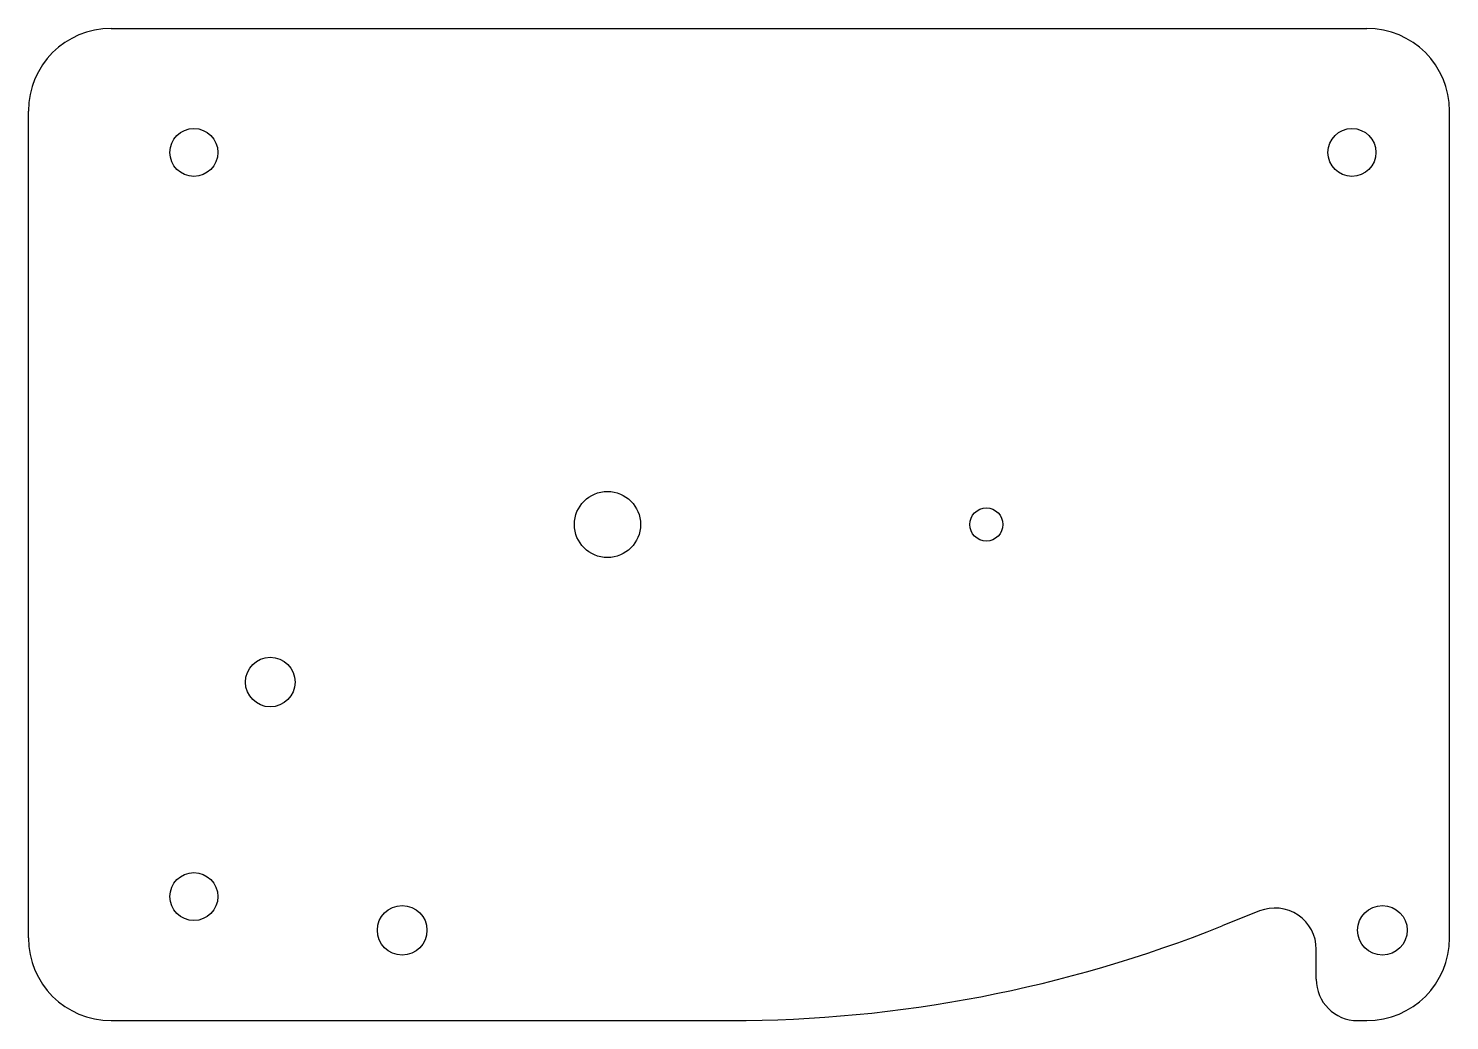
# Model space of a CAD drawing. Extents: x -35 to 50.9, y -30 to 30.
import ezdxf

# ---------------------------------------------------------------- set-up
doc = ezdxf.new("R2010")
doc.units = 0
doc.header["$MEASUREMENT"] = 0
doc.layers.add('VISIBLE', color=7, linetype='CONTINUOUS')

msp = doc.modelspace()

# ---------------------------------------------------------------- linework, layer by layer
at = {"layer": 'VISIBLE'}
for p, q in [((-30, 30), (45.9, 30)), ((-35, -25), (-35, 25)), ((50.9, -25), (50.9, 25)), ((39.412, -23.371), (37.145, -24.278)), ((42.841, -27.5), (42.841, -25.693)), ((-30, -30), (7.434, -30)), ((45.341, -30), (45.9, -30))]:
    msp.add_line(p, q, dxfattribs=at)
for centre, radius in [((-25, 22.5), 1.45), ((45, 22.5), 1.45), ((0, 0), 2), ((22.9, 0), 1), ((-20.383, -9.527), 1.5), ((-25, -22.5), 1.45), ((-12.409, -24.541), 1.5), ((46.841, -24.541), 1.5)]:
    msp.add_circle(centre, radius, dxfattribs=at)
for centre, radius, start, end in [((-30, 25), 5, 90, 180), ((45.9, 25), 5, 0, 90), ((40.341, -25.693), 2.5, 0, 111.80141), ((7.434, 50), 80, 270, 291.80141), ((-30, -25), 5, 180, 270), ((45.9, -25), 5, 270, 0), ((45.341, -27.5), 2.5, 180, 270)]:
    msp.add_arc(centre, radius, start, end, dxfattribs=at)

doc.saveas('drawing.dxf')
